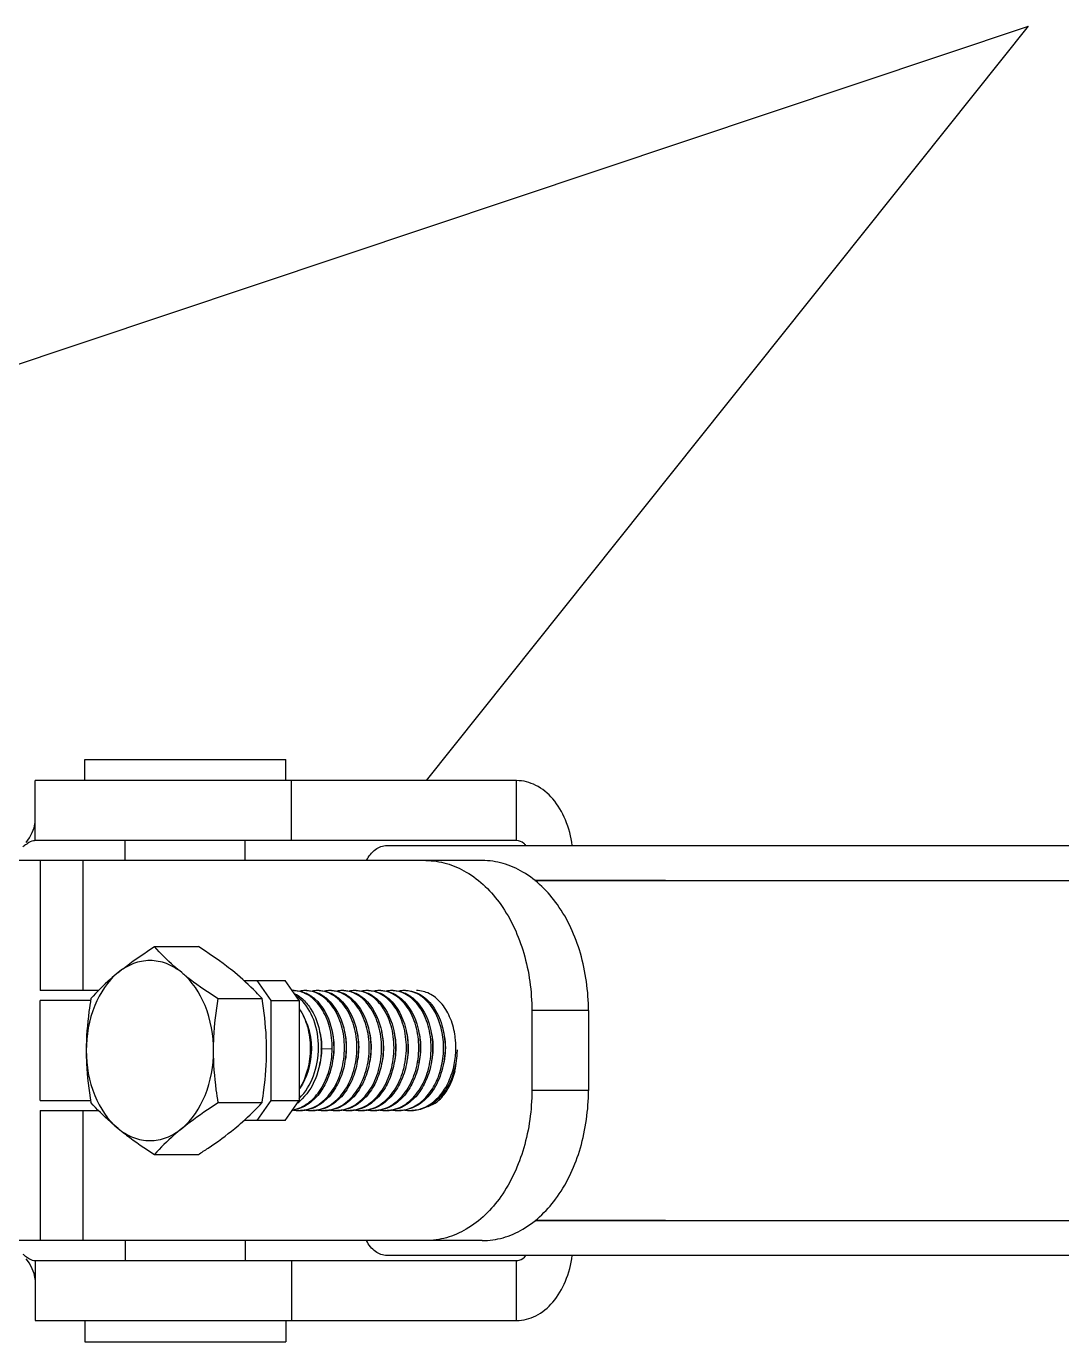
# Model space of a CAD drawing. Extents: x 1725261 to 1937680, y 860327 to 1571294.
# Drawn here: x 1855083 to 1855929, y 1227615 to 1228691 of the extents above; entities that cross this region are included whole.
import ezdxf

# ---------------------------------------------------------------- set-up
doc = ezdxf.new("R2010")
doc.units = 0
doc.header["$LTSCALE"] = 1000
doc.header["$MEASUREMENT"] = 0
doc.styles.get("Standard").update_dxf_attribs({"font": 'gbenor.shx', "bigfont": 'gbcbig.shx'})
doc.dimstyles.get("Standard").update_dxf_attribs({"dimtxt": 0.18, "dimasz": 0.18, "dimexe": 0.18, "dimexo": 0.0625, "dimgap": 0.09, "dimtad": 0, "dimtih": 1, "dimtoh": 1, "dimdec": 4, "dimzin": 0, "dimdsep": 46, "dimtxsty": 'Standard', "dimcen": 0.09, "dimadec": 0, "dimazin": 0, "dimtfac": 1, "dimtdec": 4, "dimtofl": 0, "dimtmove": 0, "dimatfit": 3, "dimfxl": 0, "dimtolj": 1, "dimtzin": 0, "dimarcsym": 0})

msp = doc.modelspace()

# ---------------------------------------------------------------- linework, layer by layer
for p, q in [((1855130.8, 1228073.8), (1855130.8, 1228091.1)), ((1855130.8, 1228091.1), (1855295, 1228091.1)), ((1855295, 1228073.8), (1855295, 1228091.1)), ((1855090.2, 1228024.7), (1855090.2, 1228073.8)), ((1855483.8, 1228073.8), (1855090.2, 1228073.8)), ((1855299.6, 1228024.7), (1855299.6, 1228073.8)), ((1855483.8, 1228024.7), (1855483.8, 1228073.8)), ((1855483.8, 1228024.7), (1855090.2, 1228024.7)), ((1855163.8, 1228008.4), (1855163.8, 1228024.7)), ((1855261.9, 1228008.4), (1855261.9, 1228024.7)), ((1855377.7, 1228020.7), (1857831.5, 1228020.7)), ((1855409.5, 1228008.4), (1855034.5, 1228008.4)), ((1855094.3, 1228008.4), (1855094.3, 1227902.1)), ((1855129, 1228008.4), (1855129, 1227902.1)), ((1855455.7, 1228008.4), (1855409.5, 1228008.4)), ((1855498.6, 1227992), (1857547.1, 1227992)), ((1855605.5, 1227992), (1855499, 1227992)), ((1855187.7, 1227938), (1855223.6, 1227938)), ((1855141.9, 1227902.1), (1855094.3, 1227902.1)), ((1855260.9, 1227910.3), (1855294.5, 1227910.3)), ((1855271.3, 1227910.3), (1855282.9, 1227893.9)), ((1855306, 1227893.9), (1855294.5, 1227910.3)), ((1855094.3, 1227812.1), (1855094.3, 1227893.9)), ((1855135.4, 1227893.9), (1855094.3, 1227893.9)), ((1855239.8, 1227895.5), (1855275.6, 1227895.5)), ((1855282.9, 1227893.9), (1855282.9, 1227812.1)), ((1855282.9, 1227893.9), (1855306, 1227893.9)), ((1855306, 1227893.9), (1855306, 1227812.1)), ((1855496.2, 1227885.7), (1855496.2, 1227820.3)), ((1855542.5, 1227885.7), (1855496.2, 1227885.7)), ((1855542.5, 1227885.7), (1855542.5, 1227820.3)), ((1855324.3, 1227854.2), (1855324.1, 1227854.2)), ((1855332.9, 1227854.5), (1855324.3, 1227854.2)), ((1855542.5, 1227820.3), (1855496.2, 1227820.3)), ((1855094.3, 1227812.1), (1855135.4, 1227812.1)), ((1855094.3, 1227804), (1855094.3, 1227697.6)), ((1855094.3, 1227804), (1855141.9, 1227804)), ((1855129, 1227804), (1855129, 1227697.6)), ((1855239.8, 1227810.5), (1855275.6, 1227810.5)), ((1855282.9, 1227812.1), (1855271.3, 1227795.8)), ((1855282.9, 1227812.1), (1855306, 1227812.1)), ((1855294.5, 1227795.8), (1855306, 1227812.1)), ((1855419.5, 1227813.3), (1855419.4, 1227813.2)), ((1855294.5, 1227795.8), (1855260.9, 1227795.8)), ((1855187.7, 1227768), (1855223.6, 1227768)), ((1855498.6, 1227714), (1857547.1, 1227714)), ((1855605.5, 1227714), (1855499, 1227714)), ((1855409.5, 1227697.6), (1855034.5, 1227697.6)), ((1855163.8, 1227697.6), (1855163.8, 1227681.3)), ((1855261.9, 1227697.6), (1855261.9, 1227681.3)), ((1855455.7, 1227697.6), (1855409.5, 1227697.6)), ((1857831.5, 1227685.4), (1855377.7, 1227685.4)), ((1855090.2, 1227681.3), (1855090.2, 1227632.2)), ((1855090.2, 1227681.3), (1855483.8, 1227681.3)), ((1855299.6, 1227681.3), (1855299.6, 1227632.2)), ((1855483.8, 1227632.2), (1855483.8, 1227681.3)), ((1855090.2, 1227632.2), (1855483.8, 1227632.2)), ((1855130.8, 1227632.2), (1855130.8, 1227614.9)), ((1855295, 1227632.2), (1855295, 1227614.9)), ((1855130.8, 1227614.9), (1855295, 1227614.9))]:
    msp.add_line(p, q)
for points in [[(1855082.9, 1228023.2), (1855085.4, 1228026.9), (1855087.7, 1228031.4), (1855089.2, 1228035.3), (1855089.9, 1228038.2), (1855090.2, 1228039.9), (1855090.2, 1228040.4)], [(1855090.2, 1227665.7), (1855090.2, 1227666.1), (1855089.9, 1227667.8), (1855089.2, 1227670.8), (1855087.7, 1227674.6), (1855085.4, 1227679.1), (1855082.9, 1227682.8)]]:
    msp.add_lwpolyline(points)
for centre, radius, start, end in [((1855100.2, 1227998), 29.3, 123.7883, 124.1887), ((1855300.7, 1227879.9), 22.2, 90.0002, 91.1523), ((1855300.7, 1227879.8), 22.3, 86.7942, 89.9978), ((1855310.9, 1227879.5), 22.6, 90.048, 101.3296), ((1855310.9, 1227879.8), 22.3, 86.7948, 89.9978), ((1855321, 1227879.5), 22.6, 90.0486, 101.3889), ((1855321, 1227879.8), 22.3, 86.7953, 89.9977), ((1855331.1, 1227879.5), 22.6, 90.0485, 101.3698), ((1855331.1, 1227879.8), 22.3, 86.7955, 89.9977), ((1855341.2, 1227879.5), 22.6, 90.0482, 101.3466), ((1855341.2, 1227879.8), 22.3, 86.7949, 89.9977), ((1855351.4, 1227879.5), 22.6, 90.0488, 101.4019), ((1855351.3, 1227879.8), 22.3, 86.7954, 89.9977), ((1855361.5, 1227879.5), 22.6, 90.0485, 101.3836), ((1855361.5, 1227879.8), 22.3, 86.7954, 89.9977), ((1855371.6, 1227879.5), 22.6, 90.0523, 102.1493), ((1855371.6, 1227879.8), 22.3, 86.795, 89.9977), ((1855381.7, 1227879.5), 22.6, 90.0489, 101.4175), ((1855381.7, 1227879.8), 22.3, 86.7955, 89.9977), ((1855391.8, 1227879.5), 22.6, 90.0481, 101.3388), ((1855391.8, 1227879.8), 22.3, 86.795, 89.9978), ((1855367.3, 1227855.5), 66.8, 4.1257, 9.4027), ((1855365.1, 1227855.3), 69.1, 358.1063, 4.1306), ((1855254.9, 1227855.3), 69.2, 359.1399, 359.3167), ((1855266.2, 1227855.3), 58.1, 358.9629, 359.1986), ((1855365.5, 1227855.2), 68.6, 347.2993, 358.0279), ((1855364.8, 1227855.3), 69.3, 357.9987, 358.1134), ((1855366.2, 1227855.3), 69.2, 351.1719, 358.0614), ((1855366.2, 1227855.3), 69.2, 358.0532, 358.7181), ((1855297.5, 1227855.1), 57.1, 348.7877, 350.256), ((1855348.2, 1227855.1), 57, 347.8843, 350.3195), ((1855358.3, 1227855.1), 57.1, 349.0131, 350.0068), ((1855371, 1227854.3), 64.3, 344.0044, 344.2949), ((1855368.8, 1227854.9), 66.6, 344.3304, 351.1869), ((1855367.8, 1227849.5), 66.9, 348.6166, 355.814), ((1855305.8, 1227831.1), 27.1, 260.5385, 269.971), ((1855282.4, 1227839.6), 36.9, 307.5195, 310.6239), ((1855305.8, 1227830.8), 26.8, 270.0015, 272.6678), ((1855315.9, 1227831.1), 27.1, 260.5775, 269.9713), ((1855315.9, 1227830.8), 26.8, 270.0015, 272.6681), ((1855326.1, 1227831.1), 27.1, 260.4983, 269.9708), ((1855326, 1227830.8), 26.8, 270.0015, 272.6677), ((1855336.2, 1227831.1), 27.1, 260.3354, 269.9695), ((1855336.2, 1227830.8), 26.8, 270.0015, 272.668), ((1855346.3, 1227831.1), 27.1, 260.555, 269.9711), ((1855346.3, 1227830.8), 26.8, 270.0015, 272.6678), ((1855356.4, 1227831.1), 27.1, 260.5143, 269.9708), ((1855356.4, 1227830.8), 26.8, 270.0015, 272.6677), ((1855366.5, 1227831.1), 27.1, 260.5593, 269.9712), ((1855366.5, 1227830.8), 26.8, 270.0015, 272.668), ((1855376.6, 1227831.1), 27.1, 260.4778, 269.9708), ((1855376.6, 1227830.8), 26.8, 270.0015, 272.6677), ((1855386.8, 1227831.1), 27.1, 260.5247, 269.9709), ((1855386.8, 1227830.8), 26.8, 270.0015, 272.6677), ((1855396.9, 1227831.1), 27.1, 260.5751, 269.9713), ((1855396.9, 1227830.8), 26.8, 270.0015, 272.6681), ((1855100.2, 1227708.1), 29.3, 235.8113, 236.2117)]:
    msp.add_arc(centre, radius, start, end)
for points, knots in [([(1855529.3, 1228020.7), (1855528.3, 1228027.9), (1855524.8, 1228041.5), (1855514.6, 1228058.9), (1855500.6, 1228070.8), (1855489.2, 1228073.8), (1855483.8, 1228073.8)], [0, 0, 0, 0, 0.287892, 0.552013, 0.786654, 1, 1, 1, 1]), ([(1855083.7, 1228022.2), (1855083.4, 1228022), (1855082.2, 1228021.2), (1855081, 1228020.3), (1855080.1, 1228019.5)], [0, 0, 0, 0, 0.231104, 1, 1, 1, 1]), ([(1855090.2, 1228024.7), (1855089.7, 1228024.7), (1855087.4, 1228024.5), (1855085.3, 1228023.3), (1855083.8, 1228022.4)], [0, 0, 0, 0, 0.222245, 1, 1, 1, 1]), ([(1855361.1, 1228008.5), (1855362.8, 1228011.9), (1855367.2, 1228017.9), (1855374.4, 1228020.7), (1855377.7, 1228020.7)], [0, 0, 0, 0, 0.538137, 1, 1, 1, 1]), ([(1855491.4, 1228020.7), (1855490.9, 1228021.4), (1855488.9, 1228023.5), (1855485.9, 1228024.7), (1855483.8, 1228024.7)], [0, 0, 0, 0, 0.274002, 1, 1, 1, 1]), ([(1855409.5, 1228008.4), (1855415.2, 1228008.4), (1855426.8, 1228006.7), (1855449.5, 1227996.8), (1855474, 1227972.3), (1855492, 1227932.2), (1855496.2, 1227901.5), (1855496.2, 1227885.7)], [0, 0, 0, 0, 0.103597, 0.210948, 0.445697, 0.712571, 1, 1, 1, 1]), ([(1855542.5, 1227885.7), (1855542.5, 1227901.5), (1855538.3, 1227932.2), (1855520.3, 1227972.3), (1855495.8, 1227996.8), (1855473.1, 1228006.7), (1855461.4, 1228008.4), (1855455.7, 1228008.4)], [0, 0, 0, 0, 0.287429, 0.554303, 0.789052, 0.896403, 1, 1, 1, 1]), ([(1855157.9, 1227916.8), (1855160.2, 1227918.6), (1855169.8, 1227926.1), (1855179.9, 1227933), (1855187.7, 1227938)], [0, 0, 0, 0, 0.237123, 1, 1, 1, 1]), ([(1855210, 1227916.8), (1855207.8, 1227918.5), (1855200, 1227925.1), (1855192.7, 1227932.4), (1855187.7, 1227938)], [0, 0, 0, 0, 0.268858, 1, 1, 1, 1]), ([(1855253.3, 1227916.8), (1855251.1, 1227918.6), (1855241.5, 1227926.1), (1855231.4, 1227933), (1855223.6, 1227938)], [0, 0, 0, 0, 0.237123, 1, 1, 1, 1]), ([(1855210, 1227916.8), (1855206.2, 1227919.8), (1855198, 1227924.8), (1855184, 1227927.5), (1855169.9, 1227924.8), (1855161.7, 1227919.8), (1855157.9, 1227916.8)], [0, 0, 0, 0, 0.257487, 0.5, 0.742513, 1, 1, 1, 1]), ([(1855157.9, 1227916.8), (1855149.4, 1227909.8), (1855136, 1227889.2), (1855131.9, 1227865.5), (1855131.9, 1227853)], [0, 0, 0, 0, 0.468341, 1, 1, 1, 1]), ([(1855157.9, 1227916.8), (1855155.8, 1227915), (1855148, 1227908.4), (1855140.7, 1227901.1), (1855135.7, 1227895.5)], [0, 0, 0, 0, 0.268858, 1, 1, 1, 1]), ([(1855210, 1227916.8), (1855212.2, 1227914.9), (1855221.8, 1227907.4), (1855231.9, 1227900.5), (1855239.8, 1227895.5)], [0, 0, 0, 0, 0.237123, 1, 1, 1, 1]), ([(1855236, 1227853), (1855236, 1227865.5), (1855231.9, 1227889.2), (1855218.5, 1227909.8), (1855210, 1227916.8)], [0, 0, 0, 0, 0.531659, 1, 1, 1, 1]), ([(1855275.6, 1227895.5), (1855274, 1227897.3), (1855267, 1227904.8), (1855259.4, 1227911.8), (1855253.3, 1227916.8)], [0, 0, 0, 0, 0.2325, 1, 1, 1, 1]), ([(1855302, 1227902.1), (1855305, 1227902.1), (1855311.2, 1227900.8), (1855316.4, 1227897.4), (1855318.8, 1227895.3)], [0, 0, 0, 0, 0.482388, 1, 1, 1, 1]), ([(1855332.9, 1227854.5), (1855333, 1227860.5), (1855331.7, 1227872.1), (1855325.3, 1227887.4), (1855315.2, 1227898.5), (1855306.2, 1227901.8), (1855302, 1227902)], [0, 0, 0, 0, 0.291821, 0.560232, 0.794326, 1, 1, 1, 1]), ([(1855307, 1227804), (1855311.8, 1227804.2), (1855321.7, 1227807.5), (1855333.2, 1227818.9), (1855340.8, 1227834.7), (1855343.8, 1227852.9), (1855342.1, 1227871), (1855335.8, 1227886.9), (1855325.6, 1227898.4), (1855316.4, 1227901.8), (1855312.1, 1227902)], [0, 0, 0, 0, 0.109411, 0.23076, 0.366314, 0.510391, 0.653213, 0.784895, 0.899597, 1, 1, 1, 1]), ([(1855312.1, 1227902.1), (1855315.1, 1227902.1), (1855321.3, 1227900.8), (1855326.5, 1227897.4), (1855328.9, 1227895.3)], [0, 0, 0, 0, 0.482394, 1, 1, 1, 1]), ([(1855317.2, 1227804), (1855321.9, 1227804.2), (1855331.8, 1227807.5), (1855343.3, 1227818.9), (1855350.9, 1227834.7), (1855354, 1227852.9), (1855352.2, 1227871), (1855345.9, 1227886.9), (1855335.7, 1227898.4), (1855326.5, 1227901.8), (1855322.2, 1227902)], [0, 0, 0, 0, 0.109411, 0.23076, 0.366309, 0.510386, 0.653207, 0.784895, 0.899597, 1, 1, 1, 1]), ([(1855322.2, 1227902.1), (1855325.2, 1227902.1), (1855331.4, 1227900.8), (1855336.6, 1227897.4), (1855339, 1227895.3)], [0, 0, 0, 0, 0.48237, 1, 1, 1, 1]), ([(1855327.3, 1227804), (1855332, 1227804.2), (1855341.9, 1227807.5), (1855353.4, 1227818.9), (1855361, 1227834.7), (1855364.1, 1227852.9), (1855362.3, 1227871), (1855356, 1227886.9), (1855345.8, 1227898.4), (1855336.7, 1227901.8), (1855332.3, 1227902)], [0, 0, 0, 0, 0.109414, 0.230763, 0.366316, 0.510389, 0.653208, 0.784892, 0.899594, 1, 1, 1, 1]), ([(1855332.4, 1227902.1), (1855335.3, 1227902.1), (1855341.5, 1227900.8), (1855346.8, 1227897.4), (1855349.1, 1227895.3)], [0, 0, 0, 0, 0.482394, 1, 1, 1, 1]), ([(1855337.4, 1227804), (1855342.1, 1227804.2), (1855352, 1227807.5), (1855363.5, 1227818.9), (1855371.2, 1227834.7), (1855374.2, 1227852.9), (1855372.4, 1227871), (1855366.1, 1227886.9), (1855356, 1227898.4), (1855346.8, 1227901.8), (1855342.5, 1227902)], [0, 0, 0, 0, 0.109411, 0.230759, 0.366311, 0.510389, 0.653212, 0.784896, 0.899598, 1, 1, 1, 1]), ([(1855342.5, 1227902.1), (1855345.4, 1227902.1), (1855351.6, 1227900.8), (1855356.9, 1227897.4), (1855359.3, 1227895.3)], [0, 0, 0, 0, 0.482382, 1, 1, 1, 1]), ([(1855347.5, 1227804), (1855352.2, 1227804.2), (1855362.1, 1227807.5), (1855373.7, 1227818.9), (1855381.3, 1227834.7), (1855384.3, 1227852.9), (1855382.6, 1227871), (1855376.2, 1227886.9), (1855366.1, 1227898.4), (1855356.9, 1227901.8), (1855352.6, 1227902)], [0, 0, 0, 0, 0.109413, 0.230762, 0.36631, 0.510386, 0.653205, 0.784893, 0.899595, 1, 1, 1, 1]), ([(1855352.6, 1227902.1), (1855355.6, 1227902.1), (1855361.8, 1227900.8), (1855367, 1227897.4), (1855369.4, 1227895.3)], [0, 0, 0, 0, 0.482371, 1, 1, 1, 1]), ([(1855357.6, 1227804), (1855362.4, 1227804.2), (1855372.3, 1227807.5), (1855383.8, 1227818.9), (1855391.4, 1227834.7), (1855394.4, 1227852.9), (1855392.7, 1227871), (1855386.4, 1227886.9), (1855376.2, 1227898.4), (1855367, 1227901.8), (1855362.7, 1227902)], [0, 0, 0, 0, 0.109413, 0.230763, 0.366317, 0.51039, 0.65321, 0.784893, 0.899595, 1, 1, 1, 1]), ([(1855362.7, 1227902.1), (1855365.7, 1227902.1), (1855371.9, 1227900.8), (1855377.1, 1227897.4), (1855379.5, 1227895.3)], [0, 0, 0, 0, 0.482397, 1, 1, 1, 1]), ([(1855367.8, 1227804), (1855372.5, 1227804.2), (1855382.4, 1227807.5), (1855393.9, 1227818.9), (1855401.5, 1227834.7), (1855404.6, 1227852.9), (1855402.8, 1227871), (1855396.5, 1227886.9), (1855386.3, 1227898.4), (1855377.1, 1227901.8), (1855372.8, 1227902)], [0, 0, 0, 0, 0.10941, 0.230759, 0.36631, 0.510388, 0.653211, 0.784896, 0.899598, 1, 1, 1, 1]), ([(1855372.8, 1227902.1), (1855375.8, 1227902.1), (1855382, 1227900.8), (1855387.2, 1227897.4), (1855389.6, 1227895.3)], [0, 0, 0, 0, 0.482371, 1, 1, 1, 1]), ([(1855377.9, 1227804), (1855382.6, 1227804.2), (1855392.5, 1227807.5), (1855404, 1227818.9), (1855411.6, 1227834.7), (1855414.7, 1227852.9), (1855412.9, 1227871), (1855406.6, 1227886.9), (1855396.4, 1227898.4), (1855387.3, 1227901.8), (1855382.9, 1227902)], [0, 0, 0, 0, 0.109414, 0.230762, 0.366312, 0.510386, 0.653204, 0.784891, 0.899595, 1, 1, 1, 1]), ([(1855383, 1227902.1), (1855385.9, 1227902.1), (1855392.1, 1227900.8), (1855397.4, 1227897.4), (1855399.7, 1227895.3)], [0, 0, 0, 0, 0.48238, 1, 1, 1, 1]), ([(1855393.1, 1227902.1), (1855395.2, 1227902.1), (1855399.7, 1227901.4), (1855408.4, 1227897.4), (1855417.6, 1227887.6), (1855424.2, 1227871.5), (1855426.1, 1227852.9), (1855422.9, 1227834.3), (1855415, 1227818.3), (1855403.1, 1227806.9), (1855392.8, 1227804), (1855388, 1227804)], [0, 0, 0, 0, 0.049449, 0.100956, 0.214949, 0.346477, 0.489675, 0.634208, 0.769827, 0.890789, 1, 1, 1, 1]), ([(1855408.8, 1227895.1), (1855406.6, 1227897.1), (1855401.7, 1227900.4), (1855395.9, 1227901.9), (1855393.1, 1227902)], [0, 0, 0, 0, 0.517722, 1, 1, 1, 1]), ([(1855433.2, 1227866.4), (1855432.4, 1227871.3), (1855429.8, 1227880.5), (1855422.7, 1227892.2), (1855413.2, 1227900.1), (1855405.5, 1227902.1), (1855401.9, 1227902.1)], [0, 0, 0, 0, 0.291651, 0.555731, 0.788679, 1, 1, 1, 1]), ([(1855135.7, 1227895.5), (1855135.1, 1227892), (1855133, 1227877.9), (1855131.9, 1227863.7), (1855131.9, 1227853)], [0, 0, 0, 0, 0.248681, 1, 1, 1, 1]), ([(1855236, 1227853), (1855236, 1227856.6), (1855236.3, 1227870.8), (1855238, 1227885), (1855239.8, 1227895.5)], [0, 0, 0, 0, 0.251248, 1, 1, 1, 1]), ([(1855279.4, 1227853), (1855279.4, 1227856.6), (1855279, 1227870.8), (1855277.3, 1227885), (1855275.6, 1227895.5)], [0, 0, 0, 0, 0.251248, 1, 1, 1, 1]), ([(1855318.8, 1227895.3), (1855325.3, 1227889.5), (1855332.1, 1227876.4), (1855334.7, 1227857.7), (1855333.6, 1227842.5), (1855329.2, 1227828.3), (1855322, 1227816.3), (1855312.3, 1227807.6), (1855304.4, 1227804.7), (1855300.6, 1227804.2)], [0, 0, 0, 0, 0.238806, 0.375378, 0.515068, 0.651187, 0.778286, 0.893865, 1, 1, 1, 1]), ([(1855302, 1227899.7), (1855302.6, 1227899.4), (1855305, 1227898.2), (1855307.1, 1227896.6), (1855308.7, 1227895.3)], [0, 0, 0, 0, 0.243018, 1, 1, 1, 1]), ([(1855306.1, 1227813.9), (1855311.2, 1227819), (1855319.2, 1227832.4), (1855323, 1227855.2), (1855319.6, 1227877.5), (1855312, 1227890.4), (1855307.1, 1227894.9)], [0, 0, 0, 0, 0.245715, 0.512956, 0.773315, 1, 1, 1, 1]), ([(1855328.9, 1227895.3), (1855335.7, 1227889.2), (1855342.6, 1227875.4), (1855344.9, 1227855.9), (1855343.3, 1227840.1), (1855338.2, 1227825.7), (1855330, 1227813.8), (1855319.4, 1227805.9), (1855311, 1227804), (1855307.1, 1227804)], [0, 0, 0, 0, 0.241302, 0.379446, 0.520006, 0.655788, 0.781304, 0.89482, 1, 1, 1, 1]), ([(1855308.7, 1227895.3), (1855311.1, 1227893.1), (1855320.7, 1227881.6), (1855324.2, 1227865.9), (1855324.1, 1227854.5)], [0, 0, 0, 0, 0.224306, 1, 1, 1, 1]), ([(1855339, 1227895.3), (1855345.9, 1227889.2), (1855352.7, 1227875.4), (1855355, 1227855.9), (1855353.4, 1227840.1), (1855348.3, 1227825.7), (1855340.1, 1227813.8), (1855329.5, 1227805.9), (1855321.2, 1227804), (1855317.2, 1227804)], [0, 0, 0, 0, 0.241317, 0.379461, 0.520014, 0.655792, 0.781306, 0.894819, 1, 1, 1, 1]), ([(1855349.1, 1227895.3), (1855356, 1227889.2), (1855362.8, 1227875.4), (1855365.1, 1227855.9), (1855363.5, 1227840.1), (1855358.4, 1227825.7), (1855350.3, 1227813.8), (1855339.6, 1227805.9), (1855331.3, 1227804), (1855327.3, 1227804)], [0, 0, 0, 0, 0.24129, 0.379435, 0.519998, 0.655783, 0.781305, 0.89482, 1, 1, 1, 1]), ([(1855359.3, 1227895.3), (1855366.1, 1227889.2), (1855372.9, 1227875.4), (1855375.3, 1227855.9), (1855373.6, 1227840.1), (1855368.5, 1227825.7), (1855360.4, 1227813.8), (1855349.7, 1227805.9), (1855341.4, 1227804), (1855337.4, 1227804)], [0, 0, 0, 0, 0.241312, 0.379455, 0.520012, 0.655791, 0.781305, 0.89482, 1, 1, 1, 1]), ([(1855369.4, 1227895.3), (1855376.2, 1227889.2), (1855383.1, 1227875.4), (1855385.4, 1227855.9), (1855383.7, 1227840.1), (1855378.7, 1227825.7), (1855370.5, 1227813.8), (1855359.9, 1227805.9), (1855351.5, 1227804), (1855347.5, 1227804)], [0, 0, 0, 0, 0.241314, 0.379459, 0.520012, 0.655791, 0.781307, 0.89482, 1, 1, 1, 1]), ([(1855379.5, 1227895.3), (1855386.3, 1227889.2), (1855393.2, 1227875.4), (1855395.5, 1227855.9), (1855393.9, 1227840.1), (1855388.8, 1227825.7), (1855380.6, 1227813.8), (1855370, 1227805.9), (1855361.6, 1227804), (1855357.7, 1227804)], [0, 0, 0, 0, 0.241291, 0.379436, 0.519999, 0.655783, 0.781305, 0.89482, 1, 1, 1, 1]), ([(1855389.6, 1227895.3), (1855396.5, 1227889.2), (1855403.3, 1227875.4), (1855405.6, 1227855.9), (1855404, 1227840.1), (1855398.9, 1227825.7), (1855390.7, 1227813.8), (1855380.1, 1227805.9), (1855371.8, 1227804), (1855367.8, 1227804)], [0, 0, 0, 0, 0.241321, 0.379464, 0.520018, 0.655795, 0.781306, 0.894819, 1, 1, 1, 1]), ([(1855399.7, 1227895.3), (1855406.6, 1227889.2), (1855413.4, 1227875.4), (1855415.7, 1227855.9), (1855414.1, 1227840.1), (1855409, 1227825.7), (1855400.9, 1227813.8), (1855390.2, 1227805.9), (1855381.9, 1227804), (1855377.9, 1227804)], [0, 0, 0, 0, 0.241301, 0.379446, 0.520004, 0.655787, 0.781306, 0.894819, 1, 1, 1, 1]), ([(1855388, 1227804), (1855391.9, 1227804.2), (1855400.1, 1227806.4), (1855410.4, 1227814.6), (1855418.2, 1227826.4), (1855423.1, 1227840.7), (1855424.6, 1227856.2), (1855422.2, 1227875.5), (1855415.5, 1227889.1), (1855408.8, 1227895.1)], [0, 0, 0, 0, 0.105385, 0.219488, 0.34542, 0.481197, 0.621395, 0.759049, 1, 1, 1, 1]), ([(1855306.1, 1227887.3), (1855309.1, 1227882.7), (1855313.6, 1227872.1), (1855316.5, 1227849.4), (1855312.1, 1227831.3), (1855306, 1227821.5)], [0, 0, 0, 0, 0.237857, 0.495496, 1, 1, 1, 1]), ([(1855309.3, 1227881.3), (1855311.7, 1227877.1), (1855315.3, 1227867.3), (1855317, 1227846.8), (1855312.4, 1227830.8), (1855306.6, 1227822.4)], [0, 0, 0, 0, 0.239537, 0.497847, 1, 1, 1, 1]), ([(1855322.7, 1227868.4), (1855323, 1227867.3), (1855324, 1227862.7), (1855324.3, 1227858), (1855324.3, 1227854.5)], [0, 0, 0, 0, 0.245441, 1, 1, 1, 1]), ([(1855363.3, 1227868), (1855363.8, 1227866), (1855365.2, 1227857.8), (1855364.8, 1227849.4), (1855363.5, 1227843.3)], [0, 0, 0, 0, 0.245825, 1, 1, 1, 1]), ([(1855373.4, 1227868.4), (1855373.8, 1227866.5), (1855375.2, 1227858.7), (1855375, 1227850.5), (1855373.9, 1227844.6)], [0, 0, 0, 0, 0.2454, 1, 1, 1, 1]), ([(1855424, 1227868), (1855424.5, 1227866.1), (1855425.9, 1227858.3), (1855425.6, 1227850.1), (1855424.4, 1227844.2)], [0, 0, 0, 0, 0.245648, 1, 1, 1, 1]), ([(1855333.2, 1227866.9), (1855333.6, 1227865.2), (1855334.7, 1227858.1), (1855334.5, 1227850.7), (1855333.6, 1227845.4)], [0, 0, 0, 0, 0.24614, 1, 1, 1, 1]), ([(1855343.3, 1227867), (1855343.7, 1227865.2), (1855344.8, 1227858.1), (1855344.6, 1227850.8), (1855343.7, 1227845.4)], [0, 0, 0, 0, 0.246098, 1, 1, 1, 1]), ([(1855353.3, 1227867.4), (1855353.7, 1227865.6), (1855355, 1227858.4), (1855354.7, 1227850.9), (1855353.8, 1227845.4)], [0, 0, 0, 0, 0.245865, 1, 1, 1, 1]), ([(1855383.8, 1227867.1), (1855384.1, 1227865.3), (1855385.3, 1227858.1), (1855385.1, 1227850.6), (1855384.1, 1227845.2)], [0, 0, 0, 0, 0.246065, 1, 1, 1, 1]), ([(1855393.9, 1227866.9), (1855394.3, 1227865.1), (1855395.4, 1227858), (1855395.2, 1227850.7), (1855394.3, 1227845.4)], [0, 0, 0, 0, 0.246155, 1, 1, 1, 1]), ([(1855404, 1227867), (1855404.4, 1227865.3), (1855405.5, 1227858.2), (1855405.3, 1227850.9), (1855404.4, 1227845.5)], [0, 0, 0, 0, 0.246058, 1, 1, 1, 1]), ([(1855414, 1227867.6), (1855414.4, 1227865.8), (1855415.7, 1227858.4), (1855415.5, 1227850.8), (1855414.5, 1227845.2)], [0, 0, 0, 0, 0.245788, 1, 1, 1, 1]), ([(1855131.9, 1227853), (1855131.9, 1227849.4), (1855132.3, 1227835.2), (1855133.9, 1227821), (1855135.7, 1227810.5)], [0, 0, 0, 0, 0.251248, 1, 1, 1, 1]), ([(1855131.9, 1227853), (1855131.9, 1227840.5), (1855136, 1227816.9), (1855149.4, 1227796.2), (1855157.9, 1227789.3)], [0, 0, 0, 0, 0.531659, 1, 1, 1, 1]), ([(1855210, 1227789.3), (1855218.5, 1227796.2), (1855231.9, 1227816.9), (1855236, 1227840.5), (1855236, 1227853)], [0, 0, 0, 0, 0.468341, 1, 1, 1, 1]), ([(1855239.8, 1227810.5), (1855239.2, 1227814), (1855237.1, 1227828.1), (1855236, 1227842.3), (1855236, 1227853)], [0, 0, 0, 0, 0.248681, 1, 1, 1, 1]), ([(1855275.6, 1227810.5), (1855276.2, 1227814), (1855278.3, 1227828.1), (1855279.4, 1227842.3), (1855279.4, 1227853)], [0, 0, 0, 0, 0.248681, 1, 1, 1, 1]), ([(1855300.7, 1227804.4), (1855305.2, 1227805.3), (1855314.3, 1227809.6), (1855324.6, 1227821.4), (1855331.3, 1227836.9), (1855332.9, 1227848.5), (1855332.9, 1227854.5)], [0, 0, 0, 0, 0.215857, 0.456017, 0.721227, 1, 1, 1, 1]), ([(1855324.1, 1227854.3), (1855324, 1227846), (1855321, 1227830.2), (1855312.1, 1227816.5), (1855306.4, 1227811.7)], [0, 0, 0, 0, 0.525716, 1, 1, 1, 1]), ([(1855398.1, 1227804), (1855402, 1227804.2), (1855410.1, 1227806.4), (1855420.3, 1227814.4), (1855428.2, 1227826), (1855431.3, 1227835.3), (1855432.5, 1227840.1)], [0, 0, 0, 0, 0.219273, 0.456424, 0.717944, 1, 1, 1, 1]), ([(1855432.8, 1227836.6), (1855432.1, 1227834.3), (1855429.2, 1227825.8), (1855424.2, 1227817.9), (1855419.5, 1227813.3)], [0, 0, 0, 0, 0.264817, 1, 1, 1, 1]), ([(1855420.3, 1227812.4), (1855421.8, 1227813.9), (1855427.9, 1227820.8), (1855431.7, 1227829.5), (1855433.4, 1227836.3)], [0, 0, 0, 0, 0.23319, 1, 1, 1, 1]), ([(1855496.2, 1227820.3), (1855496.2, 1227804.5), (1855492, 1227773.8), (1855474, 1227733.7), (1855449.5, 1227709.2), (1855426.8, 1227699.3), (1855415.2, 1227697.6), (1855409.5, 1227697.6)], [0, 0, 0, 0, 0.287429, 0.554303, 0.789052, 0.896403, 1, 1, 1, 1]), ([(1855455.7, 1227697.6), (1855461.4, 1227697.6), (1855473.1, 1227699.3), (1855495.8, 1227709.2), (1855520.3, 1227733.7), (1855538.3, 1227773.8), (1855542.5, 1227804.5), (1855542.5, 1227820.3)], [0, 0, 0, 0, 0.103597, 0.210948, 0.445697, 0.712571, 1, 1, 1, 1]), ([(1855157.9, 1227789.3), (1855155.8, 1227791), (1855148, 1227797.7), (1855140.7, 1227804.9), (1855135.7, 1227810.5)], [0, 0, 0, 0, 0.268858, 1, 1, 1, 1]), ([(1855210, 1227789.3), (1855212.2, 1227791.1), (1855221.8, 1227798.6), (1855231.9, 1227805.5), (1855239.8, 1227810.5)], [0, 0, 0, 0, 0.237123, 1, 1, 1, 1]), ([(1855253.3, 1227789.3), (1855255.5, 1227791), (1855263.3, 1227797.7), (1855270.6, 1227804.9), (1855275.6, 1227810.5)], [0, 0, 0, 0, 0.268858, 1, 1, 1, 1]), ([(1855419.4, 1227813.2), (1855416.5, 1227810.4), (1855409.9, 1227805.7), (1855401.9, 1227804), (1855398.1, 1227804)], [0, 0, 0, 0, 0.517736, 1, 1, 1, 1]), ([(1855411.4, 1227807.3), (1855412.1, 1227807.6), (1855415.3, 1227808.9), (1855418.3, 1227810.7), (1855420.3, 1227812.4)], [0, 0, 0, 0, 0.242775, 1, 1, 1, 1]), ([(1855157.9, 1227789.3), (1855160.2, 1227787.5), (1855169.8, 1227779.9), (1855179.9, 1227773.1), (1855187.7, 1227768)], [0, 0, 0, 0, 0.237123, 1, 1, 1, 1]), ([(1855157.9, 1227789.3), (1855161.7, 1227786.2), (1855169.9, 1227781.2), (1855184, 1227778.5), (1855198, 1227781.2), (1855206.2, 1227786.2), (1855210, 1227789.3)], [0, 0, 0, 0, 0.257487, 0.5, 0.742513, 1, 1, 1, 1]), ([(1855210, 1227789.3), (1855207.8, 1227787.5), (1855200, 1227780.9), (1855192.7, 1227773.6), (1855187.7, 1227768)], [0, 0, 0, 0, 0.268858, 1, 1, 1, 1]), ([(1855223.6, 1227768), (1855226.3, 1227769.8), (1855236.4, 1227776.4), (1855246.4, 1227783.6), (1855253.3, 1227789.3)], [0, 0, 0, 0, 0.261287, 1, 1, 1, 1]), ([(1855377.7, 1227685.4), (1855374.4, 1227685.4), (1855367.2, 1227688.1), (1855362.8, 1227694.1), (1855361.1, 1227697.6)], [0, 0, 0, 0, 0.461863, 1, 1, 1, 1]), ([(1855080.1, 1227686.5), (1855080.4, 1227686.3), (1855081.6, 1227685.3), (1855082.8, 1227684.4), (1855083.7, 1227683.8)], [0, 0, 0, 0, 0.26918, 1, 1, 1, 1]), ([(1855483.8, 1227632.2), (1855489.2, 1227632.2), (1855500.6, 1227635.2), (1855514.6, 1227647.1), (1855524.8, 1227664.5), (1855528.3, 1227678.2), (1855529.3, 1227685.4)], [0, 0, 0, 0, 0.213346, 0.447987, 0.712108, 1, 1, 1, 1]), ([(1855483.8, 1227681.3), (1855484.5, 1227681.3), (1855487.4, 1227681.7), (1855490, 1227683.6), (1855491.4, 1227685.3)], [0, 0, 0, 0, 0.236834, 1, 1, 1, 1]), ([(1855083.8, 1227683.7), (1855084.4, 1227683.3), (1855086.3, 1227682.1), (1855088.6, 1227681.3), (1855090.2, 1227681.3)], [0, 0, 0, 0, 0.289589, 1, 1, 1, 1])]:
    msp.add_open_spline(points, degree=3, knots=knots)
for points in [[(1855307.1, 1227894.9), (1855305.9, 1227895.9), (1855304.8, 1227896.9), (1855303.5, 1227897.7)], [(1855324.3, 1227854.2), (1855324.2, 1227849.5), (1855323.5, 1227844.8), (1855322.3, 1227840.3)]]:
    msp.add_open_spline(points, degree=3)

# ---------------------------------------------------------------- leaders
for points in [[(1855023.2, 1228396.7), (1855902.3, 1228690.7)], [(1855410.1, 1228073.8), (1855902.3, 1228690.7)]]:
    msp.add_leader(points, dimstyle='Standard', override={"dimgap": 20})

doc.saveas('drawing.dxf')
